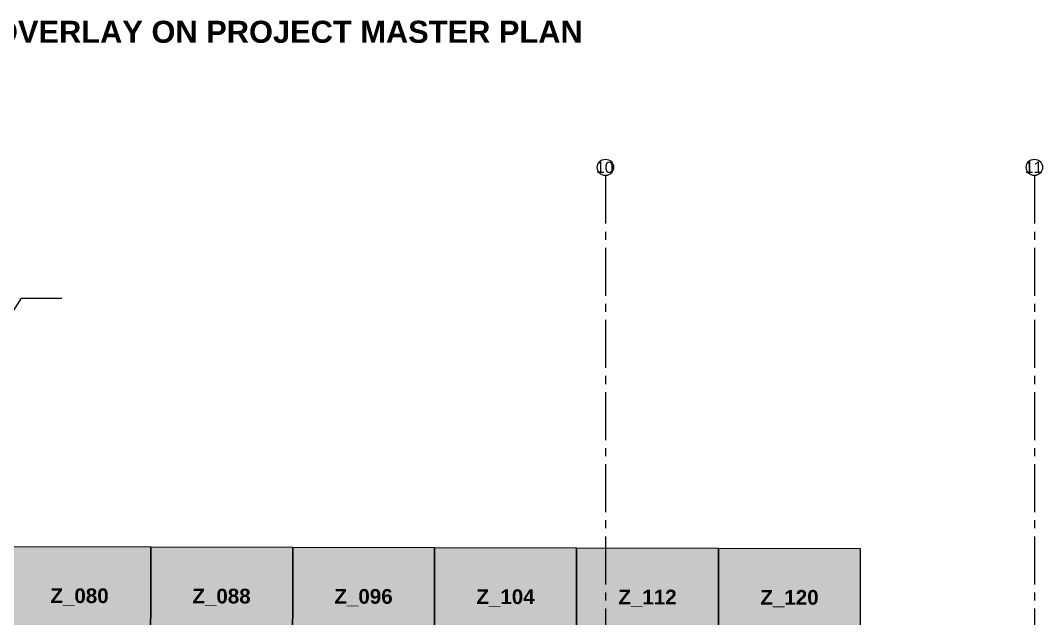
# Model space of a CAD drawing. Header units: inches. Extents: x -2144 to 56079, y -95222 to 39443.
# Drawn here: x 22667 to 46573, y 25456 to 39443 of the extents above; entities that cross this region are included whole.
import ezdxf
from ezdxf.enums import TextEntityAlignment as Align

# ---------------------------------------------------------------- set-up
doc = ezdxf.new("R2010")
doc.units = ezdxf.units.IN
doc.header["$LTSCALE"] = 250
doc.header["$MEASUREMENT"] = 0
doc.linetypes.add('CENTER2', pattern=[1.125, 0.75, -0.125, 0.125, -0.125])
doc.layers.get('0').update_dxf_attribs({"color": 8, "linetype": 'CONTINUOUS', "true_color": 0x555555})
doc.layers.add('CP08_HPS_MODERATE', color=2, linetype='Continuous')
doc.layers.add('CP08_ZONE_LABELS', color=7, linetype='Continuous')
for name, color, linetype, true_color in [('GRID', 8, 'CENTER2', 0x555555), ('I D NUMBER', 8, 'CONTINUOUS', 0x555555), ('SEAL TEXT', 8, 'CONTINUOUS', 0x555555)]:
    doc.layers.add(name, color=color, linetype=linetype, true_color=true_color)
doc.styles.add('ARIAL', font='arial.ttf')
doc.styles.add('ARIAL-B', font='arialbd.ttf')
doc.styles.add('ROMANS', font='romans.shx')
doc.dimstyles.new('SCALE-1800', dxfattribs={"dimtxt": 180, "dimasz": 72, "dimexe": 144, "dimexo": 36, "dimgap": 36, "dimtad": 1, "dimdec": 3, "dimlunit": 4, "dimtxsty": 'ROMANS', "dimblk1": 'DOT', "dimblk2": 'DOT', "dimsah": 1, "dimcen": 6, "dimdle": 36, "dimclrd": 256, "dimclre": 256, "dimclrt": 3, "dimazin": 3, "dimtfac": 0.56, "dimtdec": 3, "dimtmove": 2, "dimatfit": 3, "dimfxl": 36, "dimtzin": 13, "dimlwd": -1, "dimlwe": -1})

# ---------------------------------------------------------------- blocks, each defined once
blk = doc.blocks.new('_DOT')
at = {"color": 0, "linetype": 'ByBlock'}
blk.add_line((-0.5, 0), (-1, 0), dxfattribs=at)
at = {"color": 0, "linetype": 'ByBlock', "const_width": 0.5}
blk.add_lwpolyline([(-0.25, 0, 1), (0.25, 0, 1)], format="xyb", close=True, dxfattribs=at)

msp = doc.modelspace()

# ---------------------------------------------------------------- hatches: boundary and pattern name
at = {"layer": 'CP08_HPS_MODERATE', "transparency": 33554482}
h = msp.add_hatch(color=2, dxfattribs=at)
h.dxf.hatch_style = 1
h.paths.add_polyline_path([(22392, 27132), (22384, 23795), (25705, 23788), (25713, 27125), (22392, 27132)])
h = msp.add_hatch(color=2, dxfattribs=at)
h.dxf.hatch_style = 1
h.paths.add_polyline_path([(25713, 27125), (25705, 23788), (29027, 23780), (29034, 27117), (25713, 27125)])
h = msp.add_hatch(color=2, dxfattribs=at)
h.dxf.hatch_style = 1
h.paths.add_polyline_path([(29034, 27117), (29027, 23780), (32348, 23773), (32355, 27110), (29034, 27117)])
h = msp.add_hatch(color=2, dxfattribs=at)
h.dxf.hatch_style = 1
h.paths.add_polyline_path([(32355, 27110), (32348, 23773), (35669, 23765), (35676, 27102), (32355, 27110)])
h = msp.add_hatch(color=2, dxfattribs=at)
h.dxf.hatch_style = 1
h.paths.add_polyline_path([(35676, 27102), (35669, 23765), (38990, 23758), (38997, 27095), (35676, 27102)])
h = msp.add_hatch(color=2, dxfattribs=at)
h.dxf.hatch_style = 1
h.paths.add_polyline_path([(38997, 27095), (38990, 23758), (42311, 23750), (42318, 27088), (38997, 27095)])

# ---------------------------------------------------------------- linework, layer by layer
at = {"layer": 'CP08_HPS_MODERATE', "color": 2}
for points in [[(22392, 27132), (22384, 23795), (25705, 23788), (25713, 27125), (22392, 27132)], [(25713, 27125), (25705, 23788), (29027, 23780), (29034, 27117), (25713, 27125)], [(29034, 27117), (29027, 23780), (32348, 23773), (32355, 27110), (29034, 27117)], [(32355, 27110), (32348, 23773), (35669, 23765), (35676, 27102), (32355, 27110)], [(35676, 27102), (35669, 23765), (38990, 23758), (38997, 27095), (35676, 27102)], [(38997, 27095), (38990, 23758), (42311, 23750), (42318, 27088), (38997, 27095)]]:
    msp.add_lwpolyline(points, close=True, dxfattribs=at)
at = {"layer": 'GRID', "ltscale": 6, "true_color": 0x555555}
for p, q in [((36350, 35816), (36350, -1350)), ((46382, 35816), (46382, -1350))]:
    msp.add_line(p, q, dxfattribs=at)
at = {"layer": 'SEAL TEXT', "true_color": 0x555555}
for centre in [(36350, 36007), (46382, 36007)]:
    msp.add_circle(centre, 191, dxfattribs=at)

# ---------------------------------------------------------------- texts
at = {"layer": 'CP08_TITLE', "color": 7, "style": 'ARIAL-B'}
msp.add_text('INDIVIDUAL ZONE OVERLAY ON PROJECT MASTER PLAN', height=515.78, dxfattribs=at).set_placement((25671, 39178), align=Align.MIDDLE_CENTER)
at = {"layer": 'CP08_ZONE_LABELS', "color": 7, "style": 'ARIAL-B'}
for s, p in [('Z_080', (24049, 25989)), ('Z_088', (27370, 25981)), ('Z_096', (30691, 25974)), ('Z_104', (34012, 25967)), ('Z_112', (37333, 25959)), ('Z_120', (40654, 25952))]:
    msp.add_text(s, height=343.9, dxfattribs=at).set_placement(p, align=Align.MIDDLE_CENTER)
at = {"layer": 'SEAL TEXT', "color": 6, "true_color": 0x555555, "style": 'ARIAL'}
for s, p in [('10', (36128, 35876)), ('11', (46158, 35876))]:
    msp.add_text(s, height=264, dxfattribs=at).set_placement(p)

# ---------------------------------------------------------------- leaders
at = {"layer": 'I D NUMBER', "true_color": 0x555555, "annotation_type": 0, "has_hookline": 1, "hookline_direction": 1}
msp.add_leader([(22139, 32082), (22693, 32950), (23633, 32950)], dimstyle='SCALE-1800', override={"dimasz": 120, "dimgap": 36, "dimtad": 0}, dxfattribs=at)

doc.saveas('drawing.dxf')
